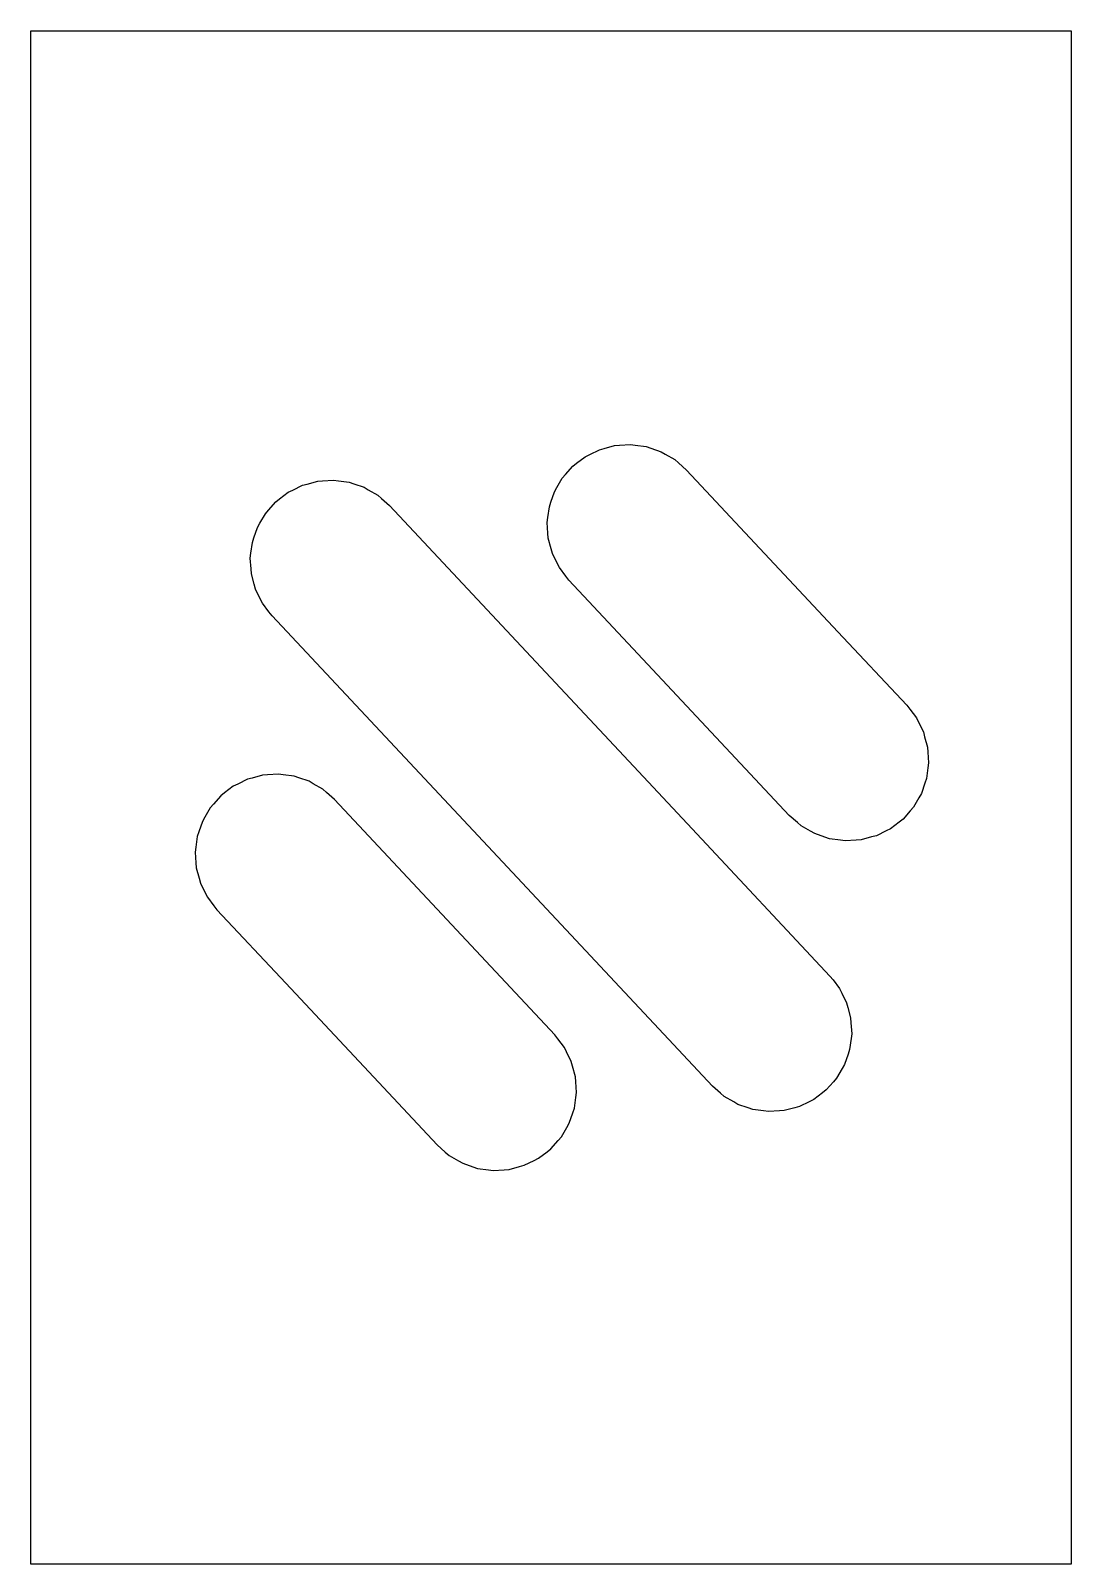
# Model space of a CAD drawing. Header units: metres. Extents: x -18.5 to 13.8, y -1.1 to 46.5.
import ezdxf

# ---------------------------------------------------------------- set-up
doc = ezdxf.new("R2010")
doc.units = ezdxf.units.M

msp = doc.modelspace()

# ---------------------------------------------------------------- linework, layer by layer
for p, q in [((-18.55, 46.07), (-18.55, 46.5)), ((-18.55, 46.5), (-16.366, 46.5)), ((-16.366, 46.5), (-13.984, 46.5)), ((-13.984, 46.5), (-13.89, 46.5)), ((-13.89, 46.5), (-13.756, 46.5)), ((-13.756, 46.5), (-13.588, 46.5)), ((-13.588, 46.5), (-13.398, 46.5)), ((-13.588, 46.5), (-13.588, 46.5)), ((-13.398, 46.5), (-13.201, 46.5)), ((-13.201, 46.5), (-13.017, 46.5)), ((-13.017, 46.5), (-12.863, 46.5)), ((-12.863, 46.5), (-12.754, 46.5)), ((-12.754, 46.5), (-12.698, 46.5)), ((-12.698, 46.5), (3.896, 46.5)), ((3.896, 46.5), (11.678, 46.5)), ((11.678, 46.5), (11.756, 46.5)), ((11.756, 46.5), (11.88, 46.5)), ((11.88, 46.5), (12.038, 46.5)), ((12.038, 46.5), (12.218, 46.5)), ((12.218, 46.5), (12.401, 46.5)), ((12.401, 46.5), (12.569, 46.5)), ((12.569, 46.5), (12.71, 46.5)), ((12.71, 46.5), (12.815, 46.5)), ((12.815, 46.5), (13.75, 46.5)), ((13.75, 46.5), (13.75, 44.109)), ((-18.55, 45.499), (-18.55, 46.07)), ((-18.55, 45.447), (-18.55, 45.499)), ((-18.55, 45.338), (-18.55, 45.447)), ((-18.55, 45.175), (-18.55, 45.338)), ((-18.55, 44.966), (-18.55, 45.175)), ((-18.55, 42.529), (-18.55, 44.966)), ((13.75, 44.109), (13.75, 42.6)), ((-18.55, 42.406), (-18.55, 42.529)), ((-18.55, 42.255), (-18.55, 42.406)), ((13.75, 42.6), (13.75, 21.903)), ((-18.55, 41.009), (-18.55, 42.255)), ((-18.55, 40.888), (-18.55, 41.009)), ((-18.55, 40.758), (-18.55, 40.888)), ((-18.55, 40.632), (-18.55, 40.758)), ((-18.55, 40.519), (-18.55, 40.632)), ((-18.55, 40.146), (-18.55, 40.519)), ((-18.55, 36.964), (-18.55, 40.146)), ((-18.55, 36.281), (-18.55, 36.964)), ((-18.55, 34.339), (-18.55, 36.281)), ((-18.55, 10.145), (-18.55, 34.339)), ((-1.337, 33.278), (-1.199, 33.346)), ((-1.199, 33.346), (-0.897, 33.494)), ((-0.897, 33.494), (-0.749, 33.534)), ((-0.749, 33.534), (-0.424, 33.621)), ((-0.424, 33.621), (-0.271, 33.631)), ((-0.271, 33.631), (0.065, 33.653)), ((0.065, 33.653), (0.217, 33.633)), ((0.217, 33.633), (0.551, 33.589)), ((0.551, 33.589), (0.696, 33.54)), ((0.696, 33.54), (1.015, 33.431)), ((1.015, 33.431), (1.148, 33.355)), ((1.148, 33.355), (1.44, 33.186)), ((-1.948, 32.726), (-1.725, 32.98)), ((-1.725, 32.98), (-1.604, 33.073)), ((-1.604, 33.073), (-1.337, 33.278)), ((1.44, 33.186), (1.555, 33.085)), ((1.555, 33.085), (1.808, 32.863)), ((1.808, 32.863), (6.506, 27.845)), ((-10.417, 32.241), (-10.115, 32.39)), ((-10.115, 32.39), (-9.967, 32.43)), ((-9.967, 32.43), (-9.641, 32.517)), ((-9.641, 32.517), (-9.488, 32.527)), ((-9.488, 32.527), (-9.152, 32.549)), ((-9.152, 32.549), (-9, 32.529)), ((-9, 32.529), (-8.666, 32.485)), ((-8.666, 32.485), (-8.521, 32.435)), ((-8.521, 32.435), (-8.202, 32.327)), ((-2.217, 32.319), (-2.049, 32.611)), ((-2.049, 32.611), (-1.948, 32.726)), ((-10.943, 31.875), (-10.822, 31.968)), ((-10.822, 31.968), (-10.554, 32.173)), ((-10.554, 32.173), (-10.417, 32.241)), ((-8.202, 32.327), (-8.07, 32.25)), ((-8.07, 32.25), (-7.778, 32.082)), ((-7.778, 32.082), (-7.663, 31.981)), ((-7.663, 31.981), (-7.409, 31.759)), ((-2.402, 31.868), (-2.294, 32.187)), ((-2.294, 32.187), (-2.217, 32.319)), ((-11.435, 31.215), (-11.266, 31.507)), ((-11.266, 31.507), (-11.165, 31.622)), ((-11.165, 31.622), (-10.943, 31.875)), ((-7.409, 31.759), (1.986, 21.723)), ((-2.495, 31.389), (-2.451, 31.723)), ((-2.451, 31.723), (-2.402, 31.868)), ((-11.62, 30.763), (-11.511, 31.082)), ((-11.511, 31.082), (-11.435, 31.215)), ((-2.515, 31.237), (-2.495, 31.389)), ((-2.494, 30.901), (-2.515, 31.237)), ((-11.713, 30.284), (-11.669, 30.618)), ((-11.669, 30.618), (-11.62, 30.763)), ((-2.484, 30.748), (-2.494, 30.901)), ((-2.396, 30.422), (-2.484, 30.748)), ((-11.733, 30.132), (-11.713, 30.284)), ((-11.711, 29.796), (-11.733, 30.132)), ((-2.357, 30.274), (-2.396, 30.422)), ((-2.208, 29.972), (-2.357, 30.274)), ((-11.701, 29.643), (-11.711, 29.796)), ((-11.614, 29.318), (-11.701, 29.643)), ((-2.14, 29.835), (-2.208, 29.972)), ((-1.935, 29.567), (-2.14, 29.835)), ((-1.842, 29.446), (-1.935, 29.567)), ((-11.574, 29.17), (-11.614, 29.318)), ((-11.425, 28.868), (-11.574, 29.17)), ((0.295, 27.164), (-1.842, 29.446)), ((-11.358, 28.73), (-11.425, 28.868)), ((-11.153, 28.463), (-11.358, 28.73)), ((-11.059, 28.341), (-11.153, 28.463)), ((-6.786, 23.777), (-11.059, 28.341)), ((6.506, 27.845), (8.643, 25.563)), ((4.993, 22.146), (0.295, 27.164)), ((8.643, 25.563), (8.736, 25.442)), ((8.736, 25.442), (8.941, 25.174)), ((8.941, 25.174), (9.009, 25.037)), ((9.009, 25.037), (9.158, 24.735)), ((9.009, 25.037), (9.009, 25.037)), ((9.158, 24.735), (9.197, 24.587)), ((9.197, 24.587), (9.284, 24.261)), ((9.284, 24.261), (9.294, 24.108)), ((9.294, 24.108), (9.316, 23.772)), ((-11.35, 23.392), (-11.675, 23.305)), ((-11.197, 23.402), (-11.35, 23.392)), ((-10.861, 23.424), (-11.197, 23.402)), ((-10.709, 23.404), (-10.861, 23.424)), ((-10.375, 23.36), (-10.709, 23.404)), ((-10.23, 23.31), (-10.375, 23.36)), ((2.609, 13.741), (-6.786, 23.777)), ((9.296, 23.62), (9.252, 23.286)), ((9.316, 23.772), (9.296, 23.62)), ((-12.263, 23.048), (-12.53, 22.843)), ((-12.125, 23.116), (-12.263, 23.048)), ((-11.823, 23.265), (-12.125, 23.116)), ((-11.675, 23.305), (-11.823, 23.265)), ((-9.911, 23.202), (-10.23, 23.31)), ((-9.778, 23.125), (-9.911, 23.202)), ((-9.487, 22.957), (-9.778, 23.125)), ((-9.371, 22.856), (-9.487, 22.957)), ((-9.118, 22.634), (-9.371, 22.856)), ((9.203, 23.141), (9.095, 22.822)), ((9.252, 23.286), (9.203, 23.141)), ((-12.975, 22.382), (-13.143, 22.09)), ((-12.874, 22.497), (-12.975, 22.382)), ((-12.652, 22.75), (-12.874, 22.497)), ((-12.53, 22.843), (-12.652, 22.75)), ((-4.42, 17.616), (-9.118, 22.634)), ((8.849, 22.398), (8.748, 22.283)), ((9.018, 22.69), (8.849, 22.398)), ((9.095, 22.822), (9.018, 22.69)), ((-13.22, 21.957), (-13.328, 21.638)), ((-13.143, 22.09), (-13.22, 21.957)), ((5.246, 21.924), (4.993, 22.146)), ((5.361, 21.823), (5.246, 21.924)), ((8.405, 21.936), (8.137, 21.731)), ((8.526, 22.03), (8.405, 21.936)), ((8.748, 22.283), (8.526, 22.03)), ((13.75, 21.903), (13.75, 2.86)), ((-13.378, 21.493), (-13.422, 21.159)), ((-13.328, 21.638), (-13.378, 21.493)), ((1.986, 21.723), (6.259, 17.159)), ((5.653, 21.654), (5.361, 21.823)), ((5.785, 21.578), (5.653, 21.654)), ((6.104, 21.469), (5.785, 21.578)), ((6.249, 21.42), (6.104, 21.469)), ((7.55, 21.475), (7.224, 21.388)), ((7.698, 21.515), (7.55, 21.475)), ((8, 21.664), (7.698, 21.515)), ((8.137, 21.731), (8, 21.664)), ((-13.422, 21.159), (-13.442, 21.007)), ((-13.442, 21.007), (-13.42, 20.671)), ((6.583, 21.376), (6.249, 21.42)), ((6.735, 21.356), (6.583, 21.376)), ((7.072, 21.378), (6.735, 21.356)), ((7.224, 21.388), (7.072, 21.378)), ((-13.42, 20.671), (-13.41, 20.518)), ((-13.41, 20.518), (-13.323, 20.193)), ((-13.323, 20.193), (-13.283, 20.045)), ((-13.283, 20.045), (-13.134, 19.743)), ((-13.134, 19.743), (-13.066, 19.605)), ((-13.066, 19.605), (-12.861, 19.338)), ((-12.861, 19.338), (-12.768, 19.216)), ((-12.768, 19.216), (-10.631, 16.934)), ((-2.284, 15.334), (-4.42, 17.616)), ((6.259, 17.159), (6.353, 17.037)), ((-10.631, 16.934), (-5.934, 11.916)), ((6.353, 17.037), (6.558, 16.77)), ((6.558, 16.77), (6.625, 16.632)), ((6.625, 16.632), (6.774, 16.33)), ((6.774, 16.33), (6.814, 16.182)), ((6.814, 16.182), (6.901, 15.857)), ((6.901, 15.857), (6.911, 15.704)), ((-2.19, 15.212), (-2.284, 15.334)), ((6.911, 15.704), (6.933, 15.368)), ((6.933, 15.368), (6.913, 15.216)), ((-1.985, 14.945), (-2.19, 15.212)), ((-1.918, 14.807), (-1.985, 14.945)), ((-1.769, 14.505), (-1.918, 14.807)), ((6.869, 14.882), (6.82, 14.737)), ((6.913, 15.216), (6.869, 14.882)), ((-1.729, 14.357), (-1.769, 14.505)), ((-1.642, 14.032), (-1.729, 14.357)), ((6.635, 14.285), (6.466, 13.993)), ((6.711, 14.418), (6.635, 14.285)), ((6.82, 14.737), (6.711, 14.418)), ((-1.632, 13.879), (-1.642, 14.032)), ((-1.61, 13.543), (-1.632, 13.879)), ((6.365, 13.878), (6.143, 13.625)), ((6.466, 13.993), (6.365, 13.878)), ((-1.674, 13.057), (-1.63, 13.391)), ((-1.63, 13.391), (-1.61, 13.543)), ((2.863, 13.519), (2.609, 13.741)), ((2.978, 13.418), (2.863, 13.519)), ((3.27, 13.25), (2.978, 13.418)), ((6.022, 13.532), (5.754, 13.327)), ((6.143, 13.625), (6.022, 13.532)), ((-1.832, 12.593), (-1.723, 12.912)), ((-1.723, 12.912), (-1.674, 13.057)), ((3.402, 13.173), (3.27, 13.25)), ((3.721, 13.065), (3.402, 13.173)), ((3.402, 13.173), (3.402, 13.173)), ((3.866, 13.015), (3.721, 13.065)), ((4.2, 12.971), (3.866, 13.015)), ((4.352, 12.951), (4.2, 12.971)), ((4.688, 12.973), (4.352, 12.951)), ((4.841, 12.983), (4.688, 12.973)), ((5.167, 13.07), (4.841, 12.983)), ((5.315, 13.11), (5.167, 13.07)), ((5.617, 13.259), (5.315, 13.11)), ((5.754, 13.327), (5.617, 13.259)), ((-2.077, 12.168), (-1.908, 12.46)), ((-1.908, 12.46), (-1.832, 12.593)), ((-5.934, 11.916), (-5.68, 11.694)), ((-2.4, 11.8), (-2.178, 12.053)), ((-2.178, 12.053), (-2.077, 12.168)), ((-5.68, 11.694), (-5.565, 11.593)), ((-5.565, 11.593), (-5.274, 11.425)), ((-5.274, 11.425), (-5.141, 11.348)), ((-3.228, 11.285), (-2.926, 11.434)), ((-2.926, 11.434), (-2.789, 11.502)), ((-2.789, 11.502), (-2.522, 11.707)), ((-2.522, 11.707), (-2.4, 11.8)), ((-2.522, 11.707), (-2.522, 11.707)), ((-5.141, 11.348), (-4.822, 11.24)), ((-4.822, 11.24), (-4.677, 11.19)), ((-4.677, 11.19), (-4.343, 11.146)), ((-4.343, 11.146), (-4.191, 11.126)), ((-4.191, 11.126), (-3.855, 11.148)), ((-3.855, 11.148), (-3.702, 11.158)), ((-3.702, 11.158), (-3.376, 11.245)), ((-3.376, 11.245), (-3.228, 11.285)), ((-18.55, 7.876), (-18.55, 10.145)), ((-18.55, 5.66), (-18.55, 7.876)), ((-18.55, 4.703), (-18.55, 5.66)), ((-18.55, 4.589), (-18.55, 4.703)), ((-18.55, 3.375), (-18.55, 4.589)), ((-18.55, 3.233), (-18.55, 3.375)), ((-18.55, 3.122), (-18.55, 3.233)), ((-18.55, 0.696), (-18.55, 3.122)), ((13.75, 2.86), (13.75, 1.339)), ((13.75, 1.339), (13.75, -1.1)), ((-18.55, 0.501), (-18.55, 0.696)), ((-18.55, 0.357), (-18.55, 0.501)), ((-18.55, 0.267), (-18.55, 0.357)), ((-18.55, -0.571), (-18.55, 0.267)), ((-18.55, -0.624), (-18.55, -0.571)), ((-18.55, -1.1), (-18.55, -0.624)), ((-17.876, -1.1), (-18.55, -1.1)), ((-16.366, -1.1), (-17.876, -1.1)), ((-13.984, -1.1), (-16.366, -1.1)), ((-13.89, -1.1), (-13.984, -1.1)), ((-13.756, -1.1), (-13.89, -1.1)), ((-13.588, -1.1), (-13.756, -1.1)), ((-13.398, -1.1), (-13.588, -1.1)), ((-13.201, -1.1), (-13.398, -1.1)), ((-13.017, -1.1), (-13.201, -1.1)), ((-12.863, -1.1), (-13.017, -1.1)), ((-12.754, -1.1), (-12.863, -1.1)), ((-12.698, -1.1), (-12.754, -1.1)), ((3.896, -1.1), (-12.698, -1.1)), ((11.678, -1.1), (3.896, -1.1)), ((11.756, -1.1), (11.678, -1.1)), ((11.88, -1.1), (11.756, -1.1)), ((12.038, -1.1), (11.88, -1.1)), ((12.218, -1.1), (12.038, -1.1)), ((12.401, -1.1), (12.218, -1.1)), ((12.569, -1.1), (12.401, -1.1)), ((12.71, -1.1), (12.569, -1.1)), ((12.815, -1.1), (12.71, -1.1)), ((13.75, -1.1), (12.815, -1.1))]:
    msp.add_line(p, q)

doc.saveas('drawing.dxf')
